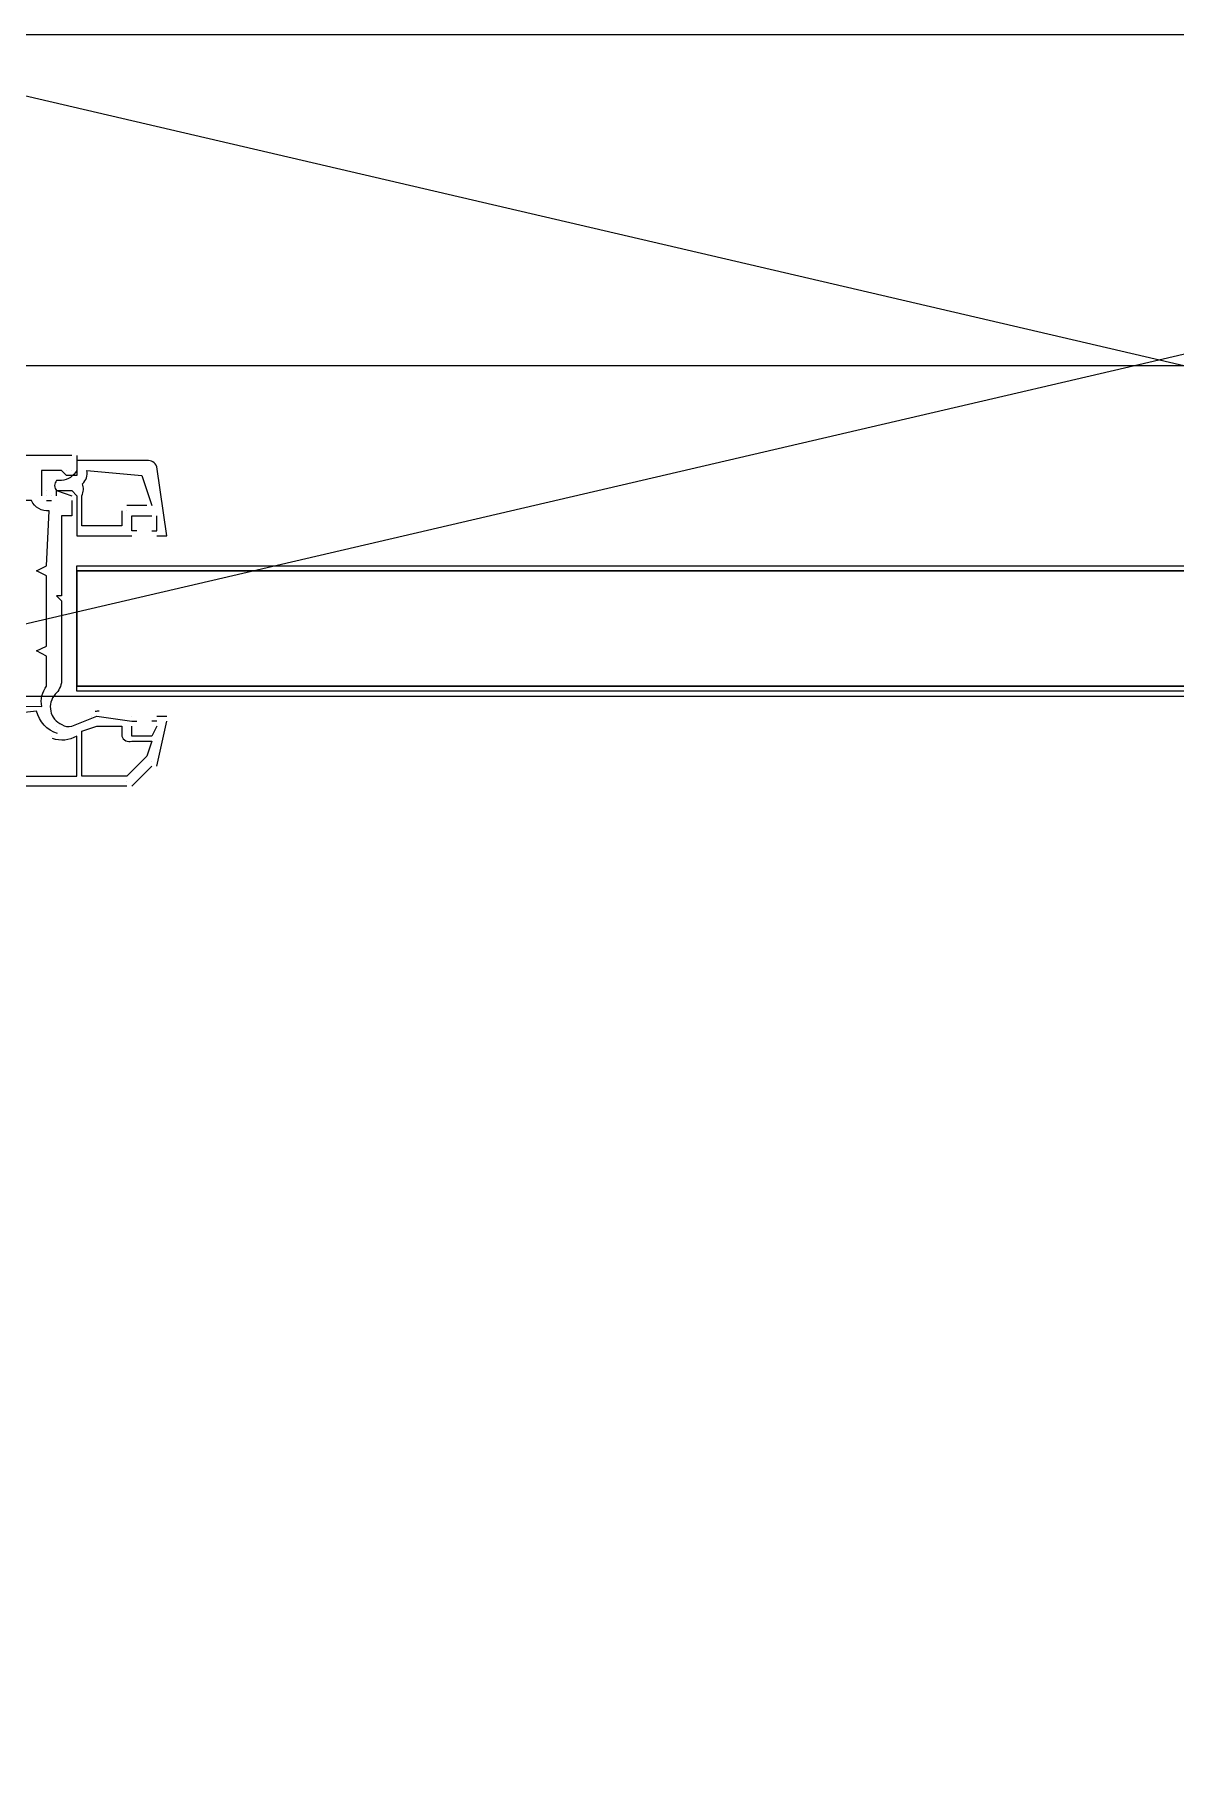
# Model space of a CAD drawing. Header units: millimetres. Extents: x 906 to 41302, y 848 to 28850.
# Drawn here: x 27003 to 27243.9, y 17116 to 17481.6 of the extents above; entities that cross this region are included whole.
import ezdxf

# ---------------------------------------------------------------- set-up
doc = ezdxf.new("R2010")
doc.units = ezdxf.units.MM
doc.layers.add('PDF_X-단위세대$및$주동평면도$A-DOOR', color=7, linetype='Continuous')
doc.layers.add('PDF_X-단위세대$및$주동평면도$A-ST-AXIS-CEN', color=7, linetype='Continuous')

msp = doc.modelspace()

# ---------------------------------------------------------------- linework, layer by layer
at = {"layer": 'PDF_X-단위세대$및$주동평면도$A-DOOR', "lineweight": 5}
for points in [[(26945.18, 17481.56), (27535.73, 17481.56), (26935.66, 17341.86), (27545.26, 17341.86)], [(27011.86, 17369.38), (27469.06, 17369.38), (27469.06, 17368.32), (27011.86, 17368.32)], [(27469.06, 17368.32), (27011.86, 17368.32), (27011.86, 17343.98), (27469.06, 17343.98)], [(27011.86, 17368.32), (27469.06, 17368.32), (27469.06, 17343.98), (27011.86, 17343.98)], [(27011.86, 17343.98), (27469.06, 17343.98), (27469.06, 17342.92), (27011.86, 17342.92)]]:
    msp.add_lwpolyline(points, close=True, dxfattribs=at)
for points in [[(27010.8, 17392.66), (26947.3, 17392.66), (26947.3, 17389.49)], [(27010.8, 17392.66), (27010.8, 17392.66)], [(27011.86, 17392.66), (27011.86, 17392.66)], [(27011.86, 17391.6), (27011.86, 17391.6)], [(27004.45, 17389.49), (27004.45, 17389.49)], [(27005.51, 17389.49), (27005.51, 17389.49)], [(27008.68, 17389.49), (27008.68, 17389.49)], [(27009.74, 17389.49), (27009.74, 17389.49)], [(27009.74, 17388.43), (27009.74, 17388.43)], [(27010.8, 17389.49), (27010.8, 17389.49)], [(27010.8, 17388.43), (27010.8, 17388.43)], [(27011.86, 17389.49), (27011.86, 17389.49)], [(27011.86, 17388.43), (27011.86, 17388.43)], [(27013.98, 17388.43), (27013.98, 17388.43)], [(27025.62, 17388.43), (27025.62, 17388.43)], [(27005.51, 17385.25), (27005.51, 17385.25)], [(27007.63, 17384.19), (27007.63, 17385.25), (27010.8, 17384.19)], [(27007.63, 17385.25), (27007.63, 17385.25)], [(27007.63, 17385.25), (27007.63, 17385.25)], [(27007.63, 17385.25), (27007.63, 17385.25)], [(27004.45, 17384.19), (27004.45, 17384.19)], [(27005.51, 17384.19), (27005.51, 17384.19)], [(27005.51, 17383.14), (27006.57, 17383.14)], [(27005.51, 17383.14), (27005.51, 17383.14)], [(27005.51, 17381.02), (27005.51, 17381.02)], [(27006.57, 17384.19), (27006.57, 17384.19)], [(27006.57, 17384.19), (27006.57, 17384.19)], [(27006.57, 17383.14), (27006.57, 17383.14)], [(27007.63, 17384.19), (27007.63, 17384.19)], [(27010.8, 17384.19), (27010.8, 17384.19)], [(27010.8, 17383.14), (27010.8, 17383.14)], [(27010.8, 17381.02), (27010.8, 17381.02)], [(27010.8, 17381.02), (27010.8, 17381.02)], [(27026.68, 17382.08), (27022.44, 17382.08)], [(27022.44, 17381.02), (27022.44, 17381.02)], [(27026.68, 17382.08), (27026.68, 17382.08)], [(27008.68, 17379.96), (27008.68, 17379.96)], [(27010.8, 17379.96), (27010.8, 17379.96)], [(27013.98, 17377.84), (27013.98, 17377.84)], [(27021.38, 17377.84), (27021.38, 17377.84)], [(27024.56, 17376.79), (27023.5, 17376.79), (27023.5, 17379.96), (27027.73, 17379.96)], [(27023.5, 17379.96), (27023.5, 17379.96)], [(27027.73, 17379.96), (27027.73, 17379.96)], [(27027.73, 17376.79), (27028.79, 17376.79), (27028.79, 17379.96)], [(27023.5, 17376.79), (27023.5, 17376.79)], [(27023.5, 17376.79), (27023.5, 17376.79)], [(27024.56, 17376.79), (27024.56, 17376.79)], [(27027.73, 17376.79), (27027.73, 17376.79)], [(27028.79, 17376.79), (27028.79, 17376.79)], [(27028.79, 17376.79), (27028.79, 17376.79)], [(27003.39, 17368.32), (27003.39, 17368.32)], [(27005.51, 17369.38), (27005.51, 17369.38)], [(27005.51, 17367.26), (27005.51, 17367.26)], [(27007.63, 17363.03), (27007.63, 17363.03)], [(27008.68, 17363.03), (27008.68, 17363.03)], [(27008.68, 17361.97), (27008.68, 17361.97)], [(27003.39, 17351.39), (27003.39, 17351.39)], [(27005.51, 17352.44), (27005.51, 17352.44)], [(27005.51, 17350.33), (27005.51, 17350.33)], [(27008.68, 17345.04), (27008.68, 17345.04)], [(27005.51, 17343.98), (27005.51, 17343.98)], [(27006.57, 17341.86), (27006.57, 17341.86)], [(27003.39, 17339.74), (27003.39, 17339.74)], [(27003.39, 17338.69), (27003.39, 17338.69)], [(27015.03, 17337.63), (27015.03, 17337.63)], [(27016.09, 17337.63), (27016.09, 17337.63)], [(27023.5, 17337.63), (27023.5, 17337.63)], [(27028.79, 17337.63), (27030.91, 17337.63)], [(27028.79, 17337.63), (27028.79, 17337.63)], [(27030.91, 17337.63), (27030.91, 17337.63)], [(27006.57, 17333.39), (27006.57, 17333.39)], [(27007.63, 17335.51), (27007.63, 17335.51)], [(27010.8, 17335.51), (27010.8, 17335.51)], [(27011.86, 17333.39), (27011.86, 17333.39)], [(27012.92, 17334.45), (27012.92, 17334.45)], [(27016.09, 17335.51), (27016.09, 17335.51)], [(27021.38, 17335.51), (27021.38, 17335.51)], [(27021.38, 17333.39), (27021.38, 17333.39)], [(27023.5, 17336.57), (27023.5, 17336.57)], [(27028.79, 17335.51), (27027.73, 17333.39), (27023.5, 17333.39), (27023.5, 17335.51)], [(27023.5, 17335.51), (27023.5, 17335.51)], [(27023.5, 17333.39), (27023.5, 17333.39)], [(27024.56, 17336.57), (27024.56, 17336.57)], [(27028.79, 17336.57), (27027.73, 17336.57)], [(27027.73, 17336.57), (27027.73, 17336.57)], [(27027.73, 17333.39), (27027.73, 17333.39)], [(27028.79, 17327.04), (27030.91, 17336.57)], [(27028.79, 17336.57), (27028.79, 17336.57)], [(27028.79, 17335.51), (27028.79, 17335.51)], [(27030.91, 17336.57), (27030.91, 17336.57)], [(27023.5, 17332.34), (27023.5, 17332.34)], [(27027.73, 17332.34), (27027.73, 17332.34)], [(27027.73, 17327.04), (27023.5, 17322.81)], [(27026.68, 17329.16), (27026.68, 17329.16)], [(27027.73, 17328.1), (27027.73, 17328.1)], [(27027.73, 17327.04), (27027.73, 17327.04)], [(27028.79, 17327.04), (27028.79, 17327.04)], [(27022.44, 17322.81), (26935.66, 17322.81)], [(27010.8, 17324.93), (27010.8, 17324.93)], [(27011.86, 17324.93), (27011.86, 17324.93)], [(27012.92, 17324.93), (27012.92, 17324.93)], [(27022.44, 17324.93), (27022.44, 17324.93)], [(27022.44, 17323.87), (27022.44, 17323.87)], [(27022.44, 17322.81), (27022.44, 17322.81)], [(27023.5, 17322.81), (27023.5, 17322.81)]]:
    msp.add_lwpolyline(points, dxfattribs=at)
for points in [[(27028.79, 17375.73), (27030.91, 17375.73), (27028.77, 17390.29, 0.363981), (27026.68, 17391.6), (27011.86, 17391.6), (27011.86, 17390.54), (27011.86, 17388.43), (27010.8, 17388.43), (27009.74, 17388.43), (27008.68, 17389.49), (27004.45, 17389.49), (27004.45, 17384.19)], [(27011.86, 17392.66), (27011.86, 17389.49, -0.238117), (27008.68, 17387.37), (27007.63, 17387.37, 0.414215), (27007.63, 17385.25), (27010.8, 17385.25), (27011.86, 17384.19), (27011.86, 17375.73), (27023.5, 17375.73)], [(27021.38, 17381.02), (27021.38, 17377.84), (27012.92, 17377.84), (27012.92, 17384.19, 0.217441), (27013.06, 17386.72, 0.290021), (27013.98, 17389.49), (27025.62, 17388.43), (27027.73, 17382.08)], [(26993.87, 17339.74), (27004.47, 17339.68, -0.21556), (27005.51, 17343.98), (27005.51, 17350.33), (27003.39, 17351.39), (27005.51, 17352.44), (27005.51, 17367.26), (27003.39, 17368.32), (27005.51, 17369.38), (27006.04, 17381.02, -0.326664), (27002.33, 17383.14), (26982.23, 17383.14), (26982.23, 17382.08), (26981.17, 17382.08), (26981.17, 17383.14), (26961.06, 17383.14), (26961.06, 17377.84), (26964.23, 17376.79), (26961.06, 17375.73), (26961.06, 17357.74)], [(27010.8, 17383.14), (27010.8, 17379.96), (27008.68, 17379.96), (27008.68, 17363.03), (27007.63, 17363.03), (27008.68, 17361.97), (27008.68, 17345.04, -0.174777), (27007.34, 17342.25, 0.515162), (27008.7, 17335.86, 0.217671), (27010.8, 17335.51), (27016.09, 17337.63), (27023.5, 17336.57), (27024.56, 17336.57)], [(27007.8, 17333.95, -0.260906), (27003.39, 17338.69), (26993.87, 17337.63), (26993.87, 17324.93), (27011.86, 17324.93), (27011.86, 17333.39, -0.217517), (27006.74, 17332.89)]]:
    msp.add_lwpolyline(points, format="xyb", dxfattribs=at)
msp.add_lwpolyline([(27023.5, 17332.34), (27027.73, 17332.34), (27026.68, 17329.16), (27022.44, 17324.93), (27012.92, 17324.93), (27012.92, 17334.45), (27016.09, 17335.51), (27021.38, 17335.51), (27021.38, 17333.39, 0.414215)], format="xyb", close=True, dxfattribs=at)
for centre, radius, start, end in [((26886.45, 17379.43), 669.4, 273.62549, 356.42944), ((27016.62, 17333.92), 4.76, 89.9996, 100.6083)]:
    msp.add_arc(centre, radius, start, end, dxfattribs=at)
at = {"layer": 'PDF_X-단위세대$및$주동평면도$A-ST-AXIS-CEN', "lineweight": 5}
msp.add_lwpolyline([(26729.28, 17411.71), (28330.54, 17411.71)], dxfattribs=at)

doc.saveas('drawing.dxf')
